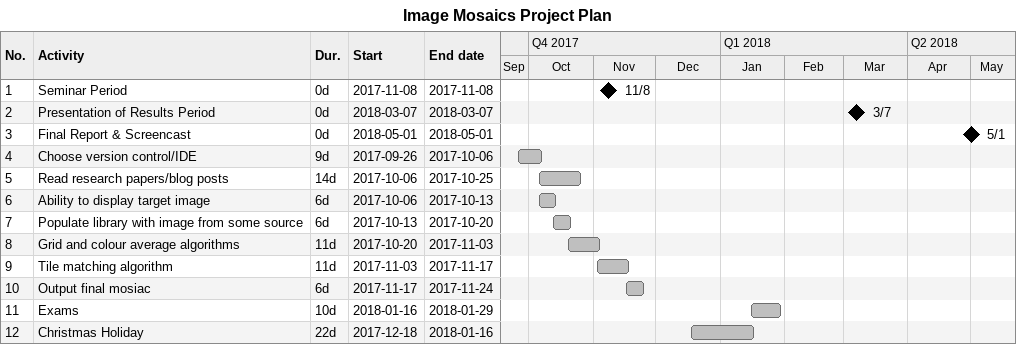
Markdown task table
Image Mosaics Project Plan

| ID | Task | Duration | Start | Finish |
|---|---|---|---|---|
| 1 | Seminar Period | 0d | 2017-11-08 | 2017-11-08 |
| 2 | Presentation of Results Period | 0d | 2018-03-07 | 2018-03-07 |
| 3 | Final Report & Screencast | 0d | 2018-05-01 | 2018-05-01 |
| 4 | Choose version control/IDE | 9d | 2017-09-26 | 2017-10-06 |
| 5 | Read research papers/blog posts | 14d | 2017-10-06 | 2017-10-25 |
| 6 | Ability to display target image | 6d | 2017-10-06 | 2017-10-13 |
| 7 | Populate library with image from some source | 6d | 2017-10-13 | 2017-10-20 |
| 8 | Grid and colour average algorithms | 11d | 2017-10-20 | 2017-11-03 |
| 9 | Tile matching algorithm | 11d | 2017-11-03 | 2017-11-17 |
| 10 | Output final mosiac | 6d | 2017-11-17 | 2017-11-24 |
| 11 | Exams | 10d | 2018-01-16 | 2018-01-29 |
| 12 | Christmas Holiday | 22d | 2017-12-18 | 2018-01-16 |
